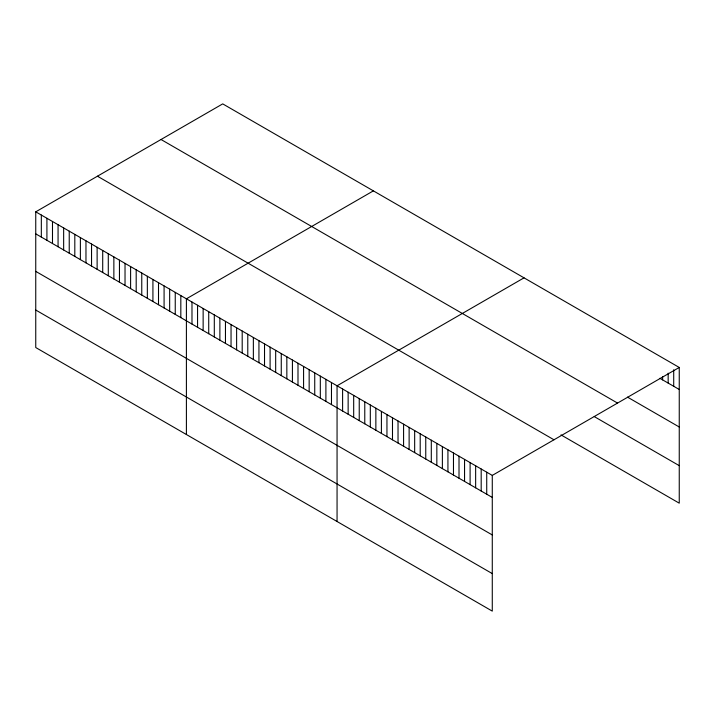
<?xml version="1.0" encoding="UTF-8"?>
<svg xmlns="http://www.w3.org/2000/svg" width="715" height="715" viewBox="0 0 715 715"><rect width="100%" height="100%" fill="white"/><g stroke="black" fill="none" stroke-linecap="round" stroke-linejoin="round"><path stroke-width="1.07" d="M35.75 211.828L492.277 475.404L492.277 611.119L35.75 347.544L35.75 211.828L222.722 103.881L679.25 367.456L679.25 503.172L560.989 434.89M373.382 190.86L186.401 298.807L186.401 434.523M524.032 277.84L337.06 385.787L337.06 521.503M492.277 475.404L679.25 367.456M659.847 378.28L679.25 389.478M627.511 397.129L679.25 426.998M161.027 139.505L617.546 403.081M594.245 416.577L679.25 465.653M97.455 176.212L553.973 439.779M35.75 233.859L492.277 497.425M35.75 271.378L492.277 534.945M35.75 310.033L492.277 573.6M673.709 369.762L673.709 386.279M668.159 373.167L668.159 383.079M662.617 376.573L662.617 379.88M486.727 472.204L486.727 494.226M481.186 469.004L481.186 491.026M475.645 465.805L475.645 487.827M470.104 462.605L470.104 484.627M464.553 459.396L464.553 481.427M459.012 456.197L459.012 478.228M453.471 452.997L453.471 475.028M447.93 449.798L447.93 471.828M442.379 446.598L442.379 468.629M436.838 443.398L436.838 465.42M431.297 440.199L431.297 462.221M425.756 436.999L425.756 459.021M420.206 433.799L420.206 455.821M414.664 430.6L414.664 452.622M409.123 427.391L409.123 449.422M403.582 424.192L403.582 446.223M398.032 420.992L398.032 443.023M392.49 417.792L392.49 439.823M386.949 414.593L386.949 436.624M381.408 411.393L381.408 433.415M375.858 408.194L375.858 430.216M370.316 404.994L370.316 427.016M364.775 401.794L364.775 423.816M359.234 398.595L359.234 420.617M353.684 395.386L353.684 417.417M348.142 392.186L348.142 414.217M342.601 388.987L342.601 411.018M331.474 382.57L331.474 404.592M325.897 379.343L325.897 401.374M320.32 376.126L320.32 398.148M314.734 372.899L314.734 394.93M309.157 369.682L309.157 391.704M303.58 366.455L303.58 388.486M297.994 363.238L297.994 385.269M292.417 360.02L292.417 382.042M286.84 356.794L286.84 378.825M281.263 353.576L281.263 375.598M275.677 350.35L275.677 372.381M270.1 347.132L270.1 369.155M264.523 343.906L264.523 365.937M258.937 340.689L258.937 362.711M253.36 337.471L253.36 359.493M247.783 334.245L247.783 356.276M242.197 331.027L242.197 353.049M236.62 327.801L236.62 349.832M231.043 324.583L231.043 346.605M225.457 321.357L225.457 343.388M219.88 318.139L219.88 340.161M214.303 314.913L214.303 336.944M208.726 311.695L208.726 333.726M203.14 308.478L203.14 330.5M197.563 305.251L197.563 327.282M191.986 302.034L191.986 324.056M180.823 295.59L180.823 317.612M175.247 292.364L175.247 314.394M169.661 289.146L169.661 311.168M164.084 285.92L164.084 307.951M158.507 282.702L158.507 304.733M152.921 279.485L152.921 301.507M147.344 276.258L147.344 298.289M141.767 273.041L141.767 295.063M136.19 269.814L136.19 291.845M130.604 266.597L130.604 288.619M125.027 263.37L125.027 285.401M119.45 260.153L119.45 282.175M113.864 256.926L113.864 278.957M108.287 253.709L108.287 275.74M102.71 250.491L102.71 272.513M97.124 247.265L97.124 269.296M91.547 244.047L91.547 266.069M85.97 240.821L85.97 262.852M80.384 237.603L80.384 259.625M74.807 234.377L74.807 256.408M69.23 231.16L69.23 253.19M63.653 227.942L63.653 249.964M58.067 224.716L58.067 246.746M52.49 221.498L52.49 243.52M46.913 218.272L46.913 240.303M41.327 215.054L41.327 237.076"/></g></svg>
